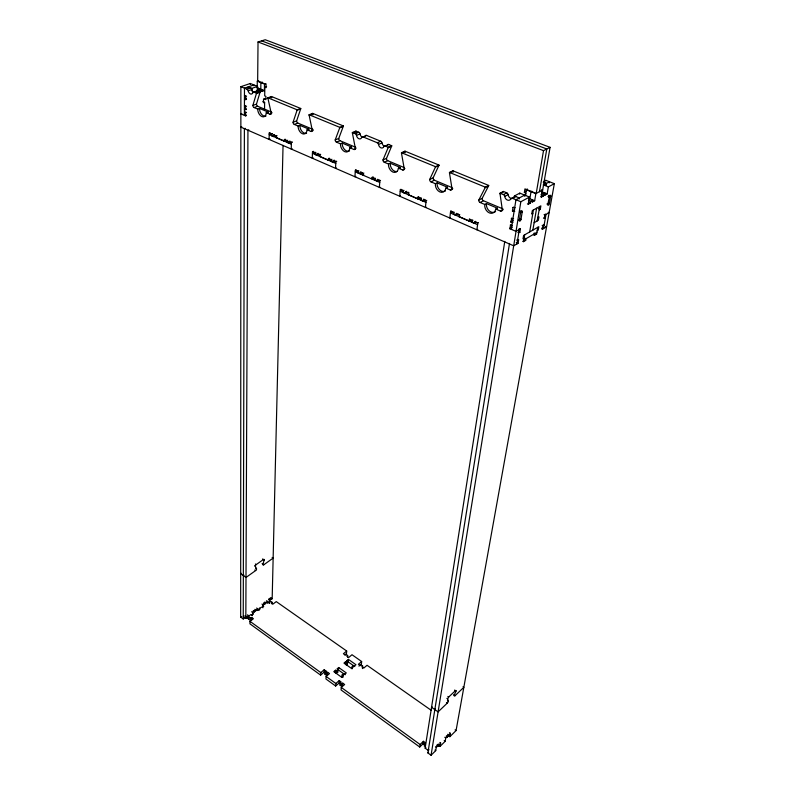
<?xml version="1.0" encoding="UTF-8"?>
<svg xmlns="http://www.w3.org/2000/svg" width="795" height="795" viewBox="0 0 795 795"><rect width="100%" height="100%" fill="white"/><g stroke="black" fill="none" stroke-linecap="round" stroke-linejoin="round"><path stroke-width="1.19" d="M245.317 617.437L243.24 618.977L240.666 617.109L240.875 86.675L250.326 83.485L257.55 86.416L257.51 91.047M243.24 618.977L244.393 128.661L245.277 128.333M246.49 115.543L245.595 115.871L245.605 112.651L244.413 112.145L245.307 111.817M246.51 109.362L245.615 109.68L245.625 106.441L244.423 105.934L245.218 105.655M246.549 99.325L245.645 99.643L245.655 96.364L244.453 95.867L245.357 95.549M244.115 615.807L243.25 616.453L245.824 618.321L247.941 130.201L248.815 129.873M248.1 87.897L248.1 86.933L251.707 88.414L257.55 86.416M247.464 614.843L248.428 615.549L245.824 618.321M250.326 84.409L250.326 83.485M248.428 615.549L248.408 618.917L249.322 618.232M251.697 90.799L251.707 88.414M245.725 616.97L250.793 620.637L250.813 618.113L251.677 617.467L253.406 618.719L249.948 621.302L249.928 623.827L320.623 675.114L324.022 672.282L324.191 669.758L326.069 671.109L325.95 672.799M253.923 85.87L253.933 84.946L244.472 88.165L244.423 115.355L245.913 114.818M251.647 619.991L251.677 617.467M257.222 87.659L257.282 81.13L258.683 80.653M252.572 614.873L252.591 612.448L254.311 611.176L253.337 610.481M540.54 196.693L541.445 197.051L550.08 147.343L265.242 39.75L258.027 41.976L257.659 81.001L266.077 84.399L266.027 87.679L264.824 87.192L264.705 95.877L265.908 96.374L265.868 99.614L263.771 98.749M258.445 89.428L258.454 88.305L257.232 88.732M253.168 611.206L254.301 612.021L254.311 611.176M259.567 92.27L259.885 90.531L257.183 89.428M254.301 612.021L257.58 608.741L256.616 608.056M257.282 81.13L264.497 84.041L264.407 90.59L262.042 91.415L262.062 89.775L259.885 90.531M257.56 610.53L257.58 608.741M264.526 109.829L264.626 102.346L262.837 101.601M259.25 610.004L259.269 608.324L263.791 606.207L262.926 605.601M270.091 132.666L269.207 133.004L269.098 139.423L269.982 139.075M262.887 607.807L262.946 604.756L264.636 603.504L263.662 602.819M276.312 135.518L273.649 136.551L271.612 135.667L271.642 134.057L269.207 133.004M263.493 603.544L264.616 604.349L264.636 603.504M273.649 136.551L273.679 134.941L274.573 134.594M264.616 604.349L267.448 601.408L266.484 600.732M287.402 140.626A1.282 0.527 2.8 0 1 286.101 140.457L284.322 141.162L276.103 137.605L276.133 135.995L277.028 135.657M267.408 603.196L267.448 601.408M269.068 602.68L269.664 600.593L272.039 602.262L271.999 603.942M269.604 603.107L269.684 599.748L271.353 598.506L270.389 597.83M269.883 598.337L271.334 599.351L271.353 598.506M271.334 599.351L272.168 598.734L283.05 145.356M284.322 141.162L284.362 139.542L285.246 139.195M286.071 141.371L286.101 140.457L285.067 140.019M291.974 141.908L288.873 143.13L286.806 142.235L286.846 140.616L287.73 140.268M288.873 143.13L288.923 141.51L290.026 141.073M292.302 142.235L291.417 142.583L291.228 149.053L292.113 148.695M313.389 151.318L312.505 151.676L312.246 158.185L313.121 157.827M319.997 154.16L317.145 155.343L314.999 154.419L315.068 152.789L315.953 152.421M317.145 155.343L317.215 153.713L318.089 153.346M331.932 159.308L331.058 159.676A1.312 0.557 3.6 0 1 330.124 159.447L328.365 160.192L319.719 156.456L319.789 154.826L320.673 154.459M328.365 160.192L328.444 158.553L329.319 158.185M330.064 160.371L330.124 159.447L329.041 158.98M335.997 161.057L333.155 162.26L330.968 161.315L331.058 159.676L328.444 158.553M333.155 162.26L333.234 160.62L334.337 160.153M336.742 161.375L335.868 161.753L335.51 168.311L336.384 167.934M320.623 675.114L320.783 672.59L324.191 669.758M356.23 169.772L355.355 170.16L354.928 176.758L355.792 176.371M358.923 170.935L358.048 171.323L357.939 172.972L358.813 172.585M425.255 744.498L425.514 742.818L423.417 741.308L423.029 743.822L419.73 747.022L341.055 689.951L341.264 687.417L344.652 684.515L342.734 683.124L342.526 685.648L341.681 686.373L340.091 685.23L340.3 682.706L341.144 681.981L339.227 680.6L339.028 683.124L335.639 686.015L325.94 678.98L326.119 676.456L329.518 673.594L327.629 672.232L327.451 674.766L326.606 675.472L325.046 674.349L325.215 671.815L326.069 671.109M361.168 171.899L360.304 172.286L360.185 173.946L362.58 172.883M326.606 675.472L326.785 672.948L327.629 672.232M363.872 173.072L363.007 173.459L362.888 175.119L363.762 174.731M373.173 176.878L372.09 177.374L371.961 179.034L373.69 178.249A1.342 0.586 4.5 0 0 374.813 178.448L375.478 178.259M335.301 672.739L335.49 670.215L336.434 670.891L336.245 673.415L337.786 672.123L337.974 669.599L337.03 668.923L338.71 667.512L346.292 672.928L344.623 674.349L343.669 673.673L342.138 674.975L341.93 677.499M373.62 179.183L373.69 178.249L372.557 177.762M335.639 686.015L335.838 683.491L339.227 680.6M338.71 667.512L338.511 670.036L345.139 674.776M377.774 179.243L376.989 181.21L379.583 180.028M380.527 180.435L379.881 180.733L379.344 187.382L379.99 187.073M341.681 686.373L341.89 683.849L342.734 683.124M342.953 677.34L343.082 675.661L342.138 674.975M346.362 664.888L346.57 662.364L345.626 661.698L345.418 664.213L346.362 664.888L347.475 663.944L347.683 661.43L346.739 660.754L348.389 659.373L355.961 664.709L354.312 666.111L353.358 665.445L352.255 666.389L352.026 668.903M272.039 602.262L271.204 602.888L272.933 604.101L276.262 601.606L346.69 651.016L346.481 653.53L344.851 654.901M346.6 662.444L346.739 660.754M347.514 657.157L347.663 655.478L346.103 654.384L345.288 655.07L343.41 653.748L346.69 651.016M348.389 659.373L348.18 661.897L354.789 666.568M400.998 189.26L400.352 189.558L399.736 196.246L400.382 195.938M408.173 192.152L405.38 193.483L403.025 192.46L403.184 190.78L404.039 190.373M405.38 193.483L405.539 191.804L406.613 191.287M347.663 655.478L346.839 656.163L348.717 657.485L351.996 654.732L361.646 661.51L361.407 664.024L358.962 666.111M362.441 668.565L362.679 666.041L361.099 664.938L360.284 665.634L358.376 664.292L361.646 661.51M420.893 198.174A1.381 0.616 5.5 0 1 419.472 197.985L417.763 198.83L408.223 194.705L409.028 192.718M417.763 198.83L417.932 197.14L418.786 196.723M419.333 199.257L419.472 197.985L418.279 197.468M425.385 199.952L423.039 201.115L420.635 200.072L421.449 198.074M423.039 201.115L423.864 199.108M426.756 200.36L426.12 200.678L425.395 207.406L426.031 207.088M451.262 210.914L450.626 211.241L449.801 218.029L450.427 217.691M458.417 213.994L455.893 215.306L453.398 214.233L454.243 212.205M455.893 215.306L456.737 213.279M472.608 220.106A1.421 0.646 6.7 0 1 470.64 220.056L468.951 220.95L458.894 216.608L459.739 214.57M468.951 220.95L469.805 218.913M470.501 221.02L470.004 219.788M476.622 222.242L474.536 223.365L471.991 222.262L472.856 220.215M474.536 223.365L475.39 221.318M478.451 222.63L477.825 222.968L476.881 229.805L477.706 229.348M419.73 747.022L420.108 744.508L423.417 741.308M429.012 749.725L428.286 750.43L425.126 748.135L504.775 241.372M514.146 197.697L514.415 195.977L519.811 193.115L529.51 197.061L528.317 204.226L527.413 203.848M519.532 228.503L520.427 228.881L516.025 231.375L509.645 228.652L510.817 224.806M513.133 222.153L512.298 222.62L510.698 221.944L511.881 218.069M514.772 211.301L512.427 211.033L512.994 207.465L513.62 207.117M436.912 744.975L437.906 745.69L436.276 747.3L435.72 750.659L431.059 755.25L427.889 752.944L509.506 243.429M515.955 199.734L511.245 229.318L511.801 229.01M519.642 194.119L519.811 193.115M519.115 199.008L519.284 197.955L514.415 195.977M431.059 755.25L520.844 201.741L529.51 197.061M522.315 211.619A1.53 0.676 -66.6 0 0 521.898 210.933A1.53 0.676 -66.6 0 0 521.023 211.708A1.173 0.517 -66.6 0 0 520.596 212.583L519.344 220.205A1.501 0.666 -66.4 0 0 519.97 221.06A1.501 0.666 -66.4 0 0 521.013 219.271L522.255 211.669L520.745 211.043M525.575 195.461L525.962 193.096L524.362 192.45L524.938 188.892L536.218 193.443L543.512 150.643L550.08 147.343M524.481 196.097L524.65 195.083L515.945 199.744M516.959 243.916L519.314 229.517L518.519 229.169M525.177 195.948L526.201 189.717L527.492 189.031M241.75 126.793L240.845 127.13L513.699 245.804L518.062 243.28L518.628 239.852L517.734 239.464M517.863 232.597L519.851 232.359L520.427 228.881M436.773 745.819L437.767 746.525L437.906 745.69M437.767 746.525L440.639 742.997L439.844 742.431M522.643 241.283L523.527 241.66L524.67 234.813M528.317 204.226L530.504 203.033L530.802 201.254L532.799 200.161L532.501 201.94L531.587 201.572M438.492 745.223L440.072 746.356L440.639 742.997M523.527 241.66L525.664 240.418L525.952 238.719L525.068 238.331M532.501 201.94L534.667 200.757L535.88 193.632L542.677 189.955L541.773 189.588M529.669 231.951L533.405 209.989M532.849 230.123L536.625 208.211M539.457 191.694L546.801 148.983L261.644 40.863M440.072 746.356L445.18 741.318L445.757 737.959L447.366 736.379L446.383 735.673M446.234 736.518L447.227 737.213L447.366 736.379M533.624 234.923L534.498 235.3L534.796 233.601L533.912 233.233M539.825 206.432L537.112 221M539.219 209.92L540.272 209.333L540.878 205.845L532.322 210.586L531.736 214.094L532.809 213.497M449.453 732.652L450.437 733.358L447.227 737.213M534.498 235.3L536.595 234.078L537.778 227.3M541.445 197.051L543.581 195.888L543.889 194.129L545.32 193.344L545.012 195.113L543.502 194.507M546.046 185.165L546.334 183.466L543.422 182.284M546.095 185.006L546.374 183.456L543.343 182.284M447.704 735.067L449.851 736.707L450.437 733.358M545.012 195.113L547.119 193.96L548.371 186.885L554.334 183.665L456.062 730.575L449.851 736.707M549.345 182.8L549.524 181.767L543.551 184.967M541.574 228.801L542.458 229.169L543.055 225.79L544.088 225.194L543.214 224.826M543.482 218.059L544.366 218.426L544.972 214.998L549.126 212.653L548.232 212.285M550.756 195.977A1.501 0.636 -66.9 0 0 550.388 195.292A1.501 0.636 -66.9 0 0 549.554 196.037L547.805 204.355A1.471 0.626 -66.7 0 0 548.351 205.219A1.471 0.626 -66.7 0 0 549.365 203.48L550.706 196.017L548.908 195.302M267.965 113.019A6.211 3.965 70.5 0 0 268.054 112.006L266.255 112.661A6.221 3.955 70.4 0 1 261.913 116.587A6.221 3.955 70.4 0 1 257.709 109.074L254.072 107.544A1.779 1.123 70.6 0 1 252.88 105.407L256.407 93.552A1.799 1.133 71.1 0 0 256.457 93.095L260.084 91.832A1.789 1.143 71.2 0 1 260.025 92.29L256.477 104.125A1.769 1.123 70.7 0 0 257.669 106.262L271.453 112.025M241.292 573.294L240.686 573.722L246.003 577.448L255.672 570.552A1.262 0.626 -55.2 0 0 256.517 568.763L255.374 566.348A1.262 0.626 -55.3 0 1 256.228 564.589L263.334 559.561A1.252 0.616 -55.6 0 1 264.159 560.127L262.936 564.192A1.252 0.616 -55.5 0 0 263.731 564.818L273.142 558.11L272.148 557.434M463.018 686.751L463.843 687.307L454.929 695.814C452.176 697.195 458.029 689.096 455.446 690.626L448.708 697.026C446.402 698.626 449.523 701.627 447.337 703.058L438.095 711.883L431.506 707.262L432.083 706.715M308.718 130.132A6.32 4.184 70.1 0 0 308.838 129.108L307.049 129.804A6.33 4.174 70 0 1 302.368 133.719A6.33 4.174 70 0 1 298.095 126.037L294.289 124.437A1.809 1.183 70.2 0 1 293.067 122.251L297.062 110.266A1.829 1.202 70.8 0 0 297.131 109.809L300.729 108.478A1.819 1.202 70.9 0 1 300.659 108.935L296.644 120.89A1.799 1.183 70.3 0 0 297.857 123.076L312.783 129.317M456.032 691.034L454.611 690.06M335.212 139.91L339.713 127.816A1.858 1.272 70.3 0 0 339.793 127.349L343.351 125.928A1.848 1.272 70.4 0 1 343.271 126.395L338.75 138.469L335.212 139.91A1.838 1.252 69.6 0 0 336.444 142.146L340.449 143.825A6.44 4.412 69.4 0 0 344.801 151.686A6.44 4.412 69.4 0 0 349.84 147.781L351.599 147.035A6.43 4.412 69.5 0 1 351.46 148.079M383.001 159.944L388.109 147.721A1.898 1.352 69.6 0 0 388.208 147.244L391.726 145.724A1.888 1.352 69.7 0 1 391.617 146.201L386.499 158.404L383.001 159.944A1.868 1.332 68.8 0 0 384.273 162.24L388.487 164.008A6.559 4.691 68.5 0 0 392.919 172.068A6.559 4.691 68.5 0 0 398.394 168.172L400.133 167.387A6.549 4.691 68.5 0 1 399.945 168.441M429.678 179.501L435.392 167.169A1.928 1.431 68.5 0 0 435.511 166.682L438.969 165.072A1.928 1.431 68.6 0 1 438.85 165.549L433.116 177.861L429.678 179.501A1.908 1.401 67.6 0 0 430.96 181.856L435.392 183.715A6.688 4.969 67.2 0 0 439.913 191.963A6.688 4.969 67.2 0 0 445.816 188.097L447.525 187.252A6.678 4.969 67.3 0 1 447.307 188.326M484.761 204.454L486.451 203.58L497.422 208.181L495.742 209.075A6.827 5.257 65.4 0 1 489.362 212.901A6.827 5.257 65.4 0 1 484.761 204.454L480.101 202.496A1.948 1.491 65.9 0 1 478.789 200.092L485.179 187.64A1.968 1.51 66.9 0 0 485.308 187.153L488.706 185.434L452.921 170.786L449.483 172.426A1.938 1.461 68 0 0 449.483 172.962L452.037 188.882A1.918 1.441 67 0 1 450.318 189.985L445.816 188.097M478.789 200.092L482.168 198.343L488.567 185.921A1.958 1.51 67 0 0 488.706 185.434M427.889 752.944L428.584 752.269M447.287 703.108L446.462 702.542M425.126 748.135L425.842 747.429M425.514 742.818L424.689 743.623L424.301 746.137L425.126 745.332L423.029 743.822M434.795 709.567L435.372 709.021M340.091 685.23L340.936 684.505L339.028 683.124M362.679 666.041L361.864 666.747L363.772 668.088L367.042 665.286L431.039 710.183M343.082 675.661L341.403 677.092L333.811 671.626L335.49 670.215M336.434 670.891L337.974 669.599M346.57 662.364L347.683 661.43M345.626 661.698L343.967 663.09L351.549 668.466L353.199 667.055L352.255 666.389M325.046 674.349L325.9 673.633L324.022 672.282M251.727 615.191L253.446 613.909L252.581 613.293M245.943 616.97L246.53 616.523M268.998 599.837L269.535 599.44L269.058 599.102M240.666 617.109L241.392 616.572M243.34 575.58L243.946 575.153M524.094 238.242L523.021 238.868L523.597 235.439L538.831 226.694L538.235 230.093L537.191 230.699M523.816 239.951L536.893 232.388M542.458 229.169L546.582 226.784L545.708 226.416M518.628 239.852L516.641 240.09M544.366 218.426L545.4 217.83L544.227 217.343M534.131 222.689L538.364 220.285L538.97 216.846L537.907 217.442M509.645 228.652L512.328 227.151M512.407 225.492L510.191 225.154M513.59 218.695L511.255 218.416M510.698 221.944L513.192 220.563M512.427 211.033L514.723 209.781M529.162 199.157L529.838 198.79L531.03 191.665L531.885 191.207M541.793 192.311L542.319 192.032M515.23 207.793L512.994 207.465M495.742 209.075L500.492 211.063A1.958 1.52 65.1 0 0 502.351 209.96L502.977 209.622M500.492 211.063L502.788 209.83M524.362 192.45L526.529 191.297M471.991 222.262L472.618 221.924M502.351 209.96L500.025 193.751A1.978 1.55 66.2 0 1 500.035 193.205L503.414 194.596A1.978 1.54 66 0 1 504.736 196.415A3.965 3.11 65.9 0 0 507.399 200.062A3.965 3.11 65.9 0 0 510.807 198.919L511.652 198.472M511.861 198.352L514.156 197.13A1.978 1.56 65.7 0 1 515.875 196.554L512.527 198.343A1.988 1.56 65.6 0 0 510.807 198.919M544.257 181.121L544.456 181.022A1.918 1.56 66.7 0 1 546.155 180.435L554.334 183.665M543.392 181.906L546.155 180.435M504.736 196.415L508.104 194.646A3.955 3.11 66 0 0 511.473 198.482M503.414 194.596L506.773 192.827A1.968 1.54 66.1 0 1 508.104 194.646M458.894 216.608L459.629 216.22M480.101 202.496L483.469 200.747L502.937 208.896M500.035 193.205L503.404 191.446L506.773 192.827M500.025 193.751L503.394 191.993A1.978 1.55 66.3 0 1 503.404 191.446M453.398 214.233L454.034 213.905M452.951 211.639L450.427 212.941L477.596 224.677M485.179 187.64L488.567 185.921M452.037 188.882L452.683 188.564M450.318 189.985L452.663 188.832M420.635 200.072L421.28 199.754M435.392 183.715L437.111 182.89L447.525 187.252M408.223 194.705L408.978 194.348M430.96 181.856L434.398 180.207L452.037 187.59M449.483 172.962L452.921 171.313A1.938 1.461 68.1 0 1 452.921 170.786M403.025 192.46L403.671 192.152M402.777 190.015L400.203 191.237L425.951 202.357M435.392 167.169L438.85 165.549M398.394 168.172L402.677 169.971A1.888 1.361 68.4 0 0 404.267 168.858L404.913 168.56M402.677 169.971L404.188 169.275M375.349 179.918L374.703 180.217L374.833 178.557L372.09 177.374M388.487 164.008L390.226 163.233L400.133 167.387M404.267 168.858L401.495 153.226A1.908 1.371 69.2 0 1 401.485 152.7L404.983 151.159L438.969 165.072M401.495 153.226L404.993 151.676A1.898 1.371 69.3 0 1 404.983 151.159M384.273 162.24L387.751 160.689L404.267 167.606M357.859 170.667L355.256 171.809L379.742 182.403M388.109 147.721L391.617 146.201M349.84 147.781L353.894 149.48A1.848 1.282 69.4 0 0 355.365 148.357L352.404 133.033A1.868 1.292 70.1 0 1 352.374 132.517L355.256 133.699A1.868 1.292 70 0 1 356.478 135.379A3.746 2.604 70 0 0 358.913 138.737A3.746 2.604 70 0 0 361.655 137.515A1.868 1.302 69.9 0 1 363.037 136.899L377.257 142.742A1.878 1.332 69.6 0 1 378.49 144.442A3.776 2.673 69.7 0 0 380.964 147.84A3.776 2.673 69.7 0 0 383.796 146.628L388.735 144.501L391.726 145.724M378.49 144.442L382.007 142.941A3.766 2.673 69.8 0 0 385.098 146.499M377.257 142.742L380.775 141.242A1.878 1.332 69.7 0 1 382.007 142.941M330.968 161.315L331.843 160.948M355.365 148.357L356.021 148.079M353.894 149.48L355.663 148.735M361.655 137.515L362.321 137.237M362.54 137.147L366.575 135.428L380.775 141.242M319.719 156.456L320.484 156.138M314.999 154.419L315.883 154.051M340.449 143.825L342.208 143.1L351.599 147.035M315.088 152.223L312.445 153.306L335.778 163.392M356.478 135.379L360.016 133.928A3.727 2.604 70.1 0 0 362.242 137.177M355.256 133.699L358.803 132.248A1.858 1.292 70.1 0 1 360.016 133.928M336.444 142.146L339.982 140.705L355.643 147.254M352.374 132.517L355.922 131.076L358.803 132.248M352.404 133.033L355.951 131.582A1.868 1.292 70.2 0 1 355.922 131.076M339.713 127.816L343.271 126.395M286.806 142.235L287.691 141.888M307.049 129.804L310.915 131.423A1.819 1.212 70 0 0 312.276 130.3L313.17 129.953M310.915 131.423L312.922 130.638M276.103 137.605L276.879 137.306M271.612 135.667L272.506 135.329M298.095 126.037L299.884 125.352L308.838 129.108M294.289 124.437L297.857 123.076M271.85 133.59L269.187 134.613L291.377 144.203M271.642 134.057L272.536 133.719M293.067 122.251L296.644 120.89M312.276 130.3L309.156 115.245A1.838 1.222 70.7 0 1 309.116 114.738L312.703 113.377L343.351 125.928M309.156 115.245L312.733 113.884A1.829 1.222 70.8 0 1 312.703 113.377M297.062 110.266L300.659 108.935M266.255 112.661L269.942 114.212A1.789 1.143 70.4 0 0 271.204 113.079L272.099 112.751M269.942 114.212L271.512 113.635M245.605 112.651L246.5 112.324M257.709 109.074L259.508 108.428L268.054 112.006M254.072 107.544L257.669 106.262M241.76 113.516L240.845 113.844L245.595 115.871M252.88 105.407L256.477 104.125M245.993 108.617L244.423 109.183L245.615 109.68M264.626 102.346L263.453 102.764L263.493 99.534L265.987 98.65M271.204 113.079L267.935 98.292A1.809 1.163 71 0 1 267.885 97.795L271.502 96.513L300.729 108.478M267.935 98.292L271.552 97.01A1.799 1.163 71.1 0 1 271.502 96.513M245.625 106.441L246.52 106.123M246.023 98.59L244.443 99.146L245.645 99.643M240.875 86.675L247.016 89.209A1.789 1.123 71.1 0 1 248.149 90.789A3.578 2.256 71.2 0 0 250.425 93.939A3.578 2.256 71.2 0 0 252.731 92.667L254.768 91.962M255.225 91.803L256.358 91.415A1.789 1.133 71.2 0 1 257.51 90.779L260.084 91.832M245.655 96.364L246.559 96.046M256.407 93.552L260.025 92.29M264.824 87.192L266.593 86.585M259.915 89.428L260.8 89.12L260.879 82.581L262.28 82.104M252.731 92.667A1.789 1.133 71.1 0 1 253.883 92.031L257.51 90.779M264.497 84.041L265.888 83.564M248.149 90.789L251.777 89.537A3.568 2.256 71.3 0 0 253.873 92.598M247.016 89.209L250.644 87.967A1.779 1.123 71.2 0 1 251.777 89.537M258.027 41.976L543.512 150.643M543.253 184.847L548.371 186.885M541.723 191.784L547.119 193.96M541.713 191.893L545.32 193.344M548.868 195.52L550.667 196.236L549.097 197.1L548.202 196.743M541.783 193.274L543.889 194.129M548.232 196.524L549.136 196.882M540.868 194.805L543.581 195.888M526.201 189.717L535.88 193.632M548.471 203.123L549.365 203.48L547.805 204.355L546.91 203.987M257.103 87.758L264.407 90.59M528.933 198.422L534.667 200.757M261.138 91.047L262.042 91.415M528.377 200.261L530.802 201.254M258.067 91.425L258.961 91.793M528.387 202.168L530.504 203.033M538.364 208.548L540.272 209.333M253.883 92.031L256.457 93.095M267.885 97.795L297.131 109.809M309.116 114.738L339.793 127.349M388.208 147.244L385.227 146.022A1.888 1.342 69.5 0 0 383.796 146.628M401.485 152.7L435.511 166.682M449.483 172.426L485.308 187.153M512.527 198.343L520.844 201.741M545.221 214.084L546.016 214.411L543.492 228.572L541.952 227.927M544.088 214.63L544.972 214.998M520.387 211.142L522.206 211.897L520.546 212.812L519.642 212.434M245.377 97.934L246.043 98.212M519.692 212.205L520.596 212.583M245.357 98.133L246.023 98.421M542.17 225.422L543.055 225.79M520.089 218.903L521.013 219.271L519.344 220.205L518.439 219.817M534.548 233.213L536.595 234.078M518.658 231.852L519.851 232.359M523.607 239.534L525.664 240.418M273.679 134.941L276.133 135.995M284.362 139.542L286.846 140.616M288.923 141.51L291.417 142.583M312.505 151.676L315.068 152.789M317.215 153.713L319.789 154.826M333.234 160.62L335.868 161.753M355.355 170.16L358.048 171.323M360.304 172.286L363.007 173.459M377.118 179.541L379.881 180.733M400.352 189.558L403.184 190.78M405.539 191.804L408.392 193.026M417.932 197.14L420.813 198.382M423.218 199.426L426.12 200.678M450.626 211.241L453.607 212.533M456.101 213.607L459.103 214.898M469.179 219.241L472.22 220.553M474.764 221.656L477.825 222.968M516.283 242.515L518.062 243.28M262.499 558.984L264.159 560.127M262.102 563.625L263.731 564.818M453.538 694.78L454.929 695.814M255.394 564.013L256.228 564.589M447.873 696.45L448.708 697.026M254.539 565.772L255.374 566.348M446.879 698.388L447.704 698.954M255.682 568.187L256.517 568.763M447.446 700.584L448.271 701.15M254.837 569.985L255.672 570.552M271.204 598.049L272.168 598.734M455.078 729.88L456.062 730.575M268.72 599.072L269.684 599.748M269.108 601.01L269.962 601.616L268.293 602.858L267.428 602.252M268.322 602.203L269.445 602.988M264.805 601.974L265.769 602.66M264.785 602.819L265.749 603.504M447.853 734.232L448.837 734.928M346.531 663.278L347.475 663.944M261.972 604.071L262.946 604.756M444.763 737.263L445.757 737.959M259.269 608.324L260.134 608.93L258.435 610.202L257.57 609.586M444.196 740.612L445.18 741.318M254.907 609.318L255.871 610.013M254.897 610.163L255.861 610.858M438.214 744.031L439.009 744.607M336.841 671.447L337.786 672.123M437.677 744.587L438.87 745.442M251.627 611.753L252.591 612.448M435.481 746.734L436.276 747.3M252.403 615.698L250.862 614.575L248.428 616.393L250.813 618.113M434.925 750.082L435.72 750.659M325.215 671.815L326.785 672.948M340.3 682.706L341.89 683.849M245.725 616.135L246.698 616.831M249.948 621.302L320.783 672.59M326.119 676.456L335.838 683.491M341.264 687.417L420.108 744.508M271.552 97.01L271.751 97.934M312.733 113.884L312.932 114.828M355.951 131.582L356.13 132.546M404.993 151.676L405.162 152.66M452.921 171.313L453.08 172.306M256.358 91.415A3.568 2.256 71.3 0 1 256.209 91.803M339.982 140.705A1.829 1.252 69.7 0 1 338.75 138.469M365.193 136.044A1.868 1.302 70 0 1 366.575 135.428M387.314 145.117A1.878 1.342 69.6 0 1 388.735 144.501M387.751 160.689A1.868 1.332 68.9 0 1 386.499 158.404M434.398 180.207A1.898 1.401 67.7 0 1 433.116 177.861M483.469 200.747A1.938 1.491 66 0 1 482.168 198.343M514.156 197.13A3.955 3.11 66 0 1 512.715 198.382M495.613 211.54A6.817 5.257 65.4 0 1 489.253 210.884A6.817 5.257 65.4 0 1 486.451 203.58M497.422 208.181A6.817 5.257 65.4 0 1 497.163 209.254M445.488 190.899A6.678 4.969 67.3 0 1 439.675 189.826A6.678 4.969 67.3 0 1 437.111 182.89M396.973 171.561A6.549 4.691 68.5 0 1 390.226 163.233M349.581 150.881A6.43 4.412 69.5 0 1 344.573 149.52A6.43 4.412 69.5 0 1 342.208 143.1M306.622 133.113A6.32 4.184 70.1 0 1 302.04 131.433A6.32 4.184 70.1 0 1 299.884 125.352M266.037 115.981A6.211 3.965 70.5 0 1 261.684 114.391A6.211 3.965 70.5 0 1 259.508 108.428"/></g></svg>
